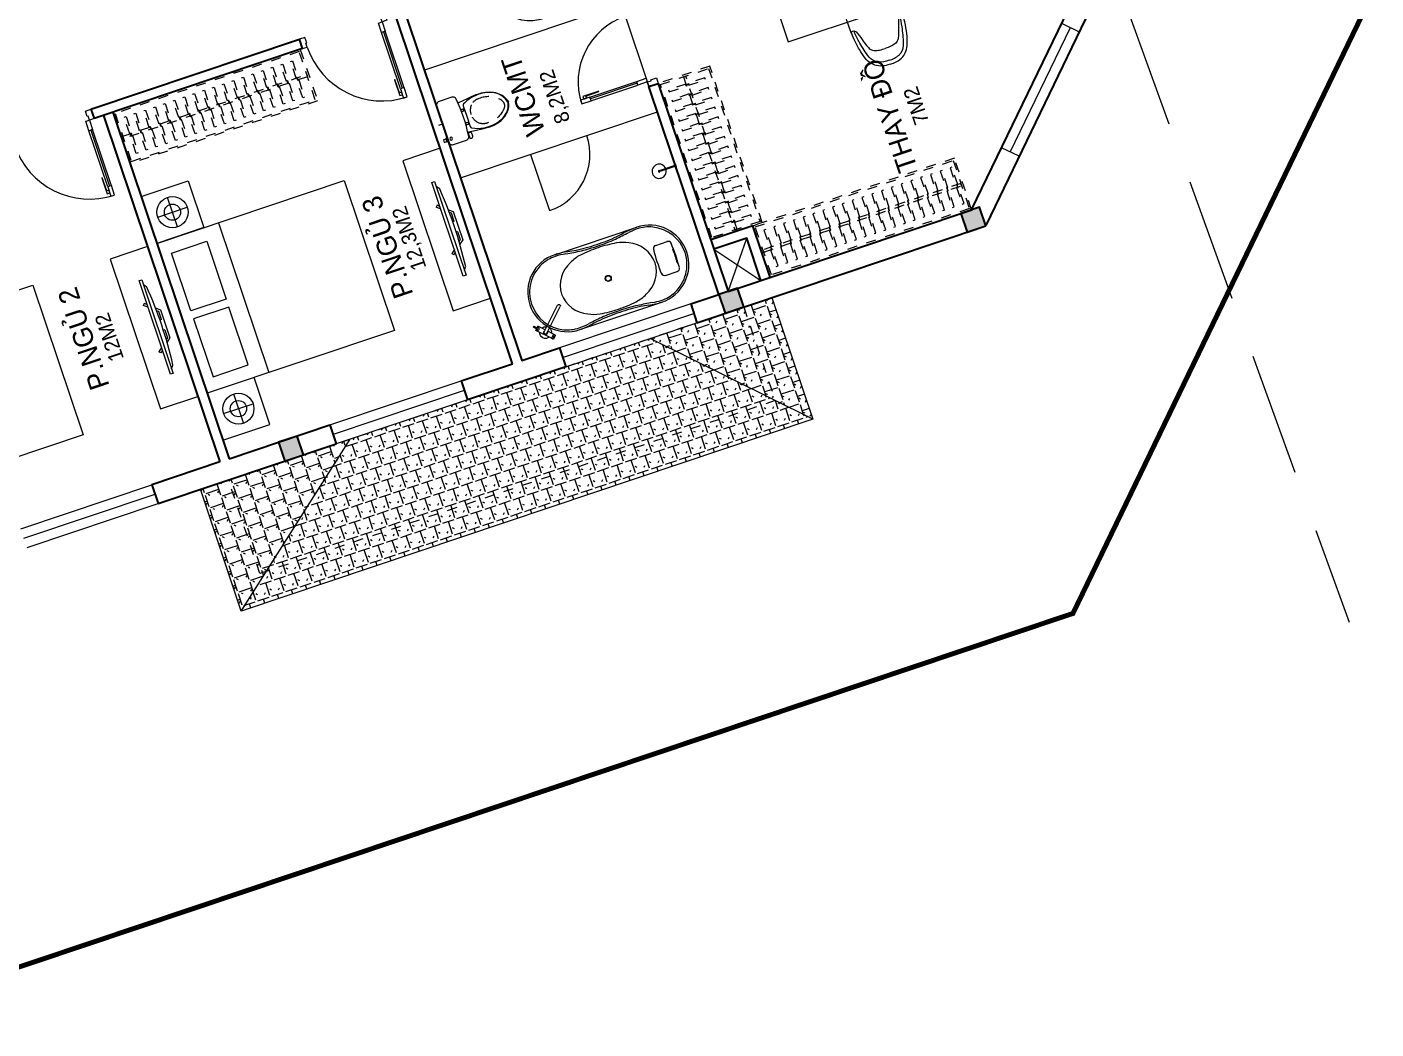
# Model space of a CAD drawing. Header units: metres. Extents: x 568332 to 569219, y 2065964 to 2066430.
# Drawn here: x 568587.5 to 568601.15, y 2066233.63 to 2066243.77 of the extents above; entities that cross this region are included whole.
import ezdxf

# ---------------------------------------------------------------- set-up
doc = ezdxf.new("R2010")
doc.units = ezdxf.units.M
for name, pattern in [('$AUDIT_BAD_LTYPE2', [0]), ('CENTER', [2, 1.25, -0.25, 0.25, -0.25]), ('HIDDEN', [0.375, 0.25, -0.125]), ('X-5M-G-MB PHONGNGU$0$HIDDEN2', [0.1875, 0.125, -0.0625]), ('xref-thap C (mb tang 32-2)$0$HIDDEN', [0.375, 0.25, -0.125])]:
    doc.linetypes.add(name, pattern=pattern)
doc.layers.get('0').update_dxf_attribs({"linetype": 'CONTINUOUS'})
doc.layers.get('DEFPOINTS').update_dxf_attribs({"linetype": 'CONTINUOUS'})
for name, color, linetype, lineweight in [('-CENTER', 143, 'CENTER', 13), ('-CONCRETE', 1, 'CONTINUOUS', 35), ('-DOOR', 137, 'CONTINUOUS', 9), ('-FURNITURE', 46, 'CONTINUOUS', 9), ('-HATCH', 8, 'CONTINUOUS', 5), ('-LINE1', 7, 'CONTINUOUS', 18), ('-LINE2', 252, 'CONTINUOUS', 9), ('-TEXT', 7, 'CONTINUOUS', 15), ('-WALL', 4, 'CONTINUOUS', 35), ('TEXT25', 2, 'CONTINUOUS', 13)]:
    doc.layers.add(name, color=color, linetype=linetype, lineweight=lineweight)
for name, color, linetype in [('-RANH GIOI LO DAT', 12, 'CONTINUOUS'), ('13. NET HATCH', 252, 'CONTINUOUS'), ('RANHGIOI', 2, 'HIDDEN')]:
    doc.layers.add(name, color=color, linetype=linetype)
doc.styles.add('T1', font='', dxfattribs={"height": 200})
doc.styles.add('vnavanth', font='', dxfattribs={"width": 0.8})
doc.styles.get('T1').set_extended_font_data('VNgeometric Light')
doc.styles.get('vnavanth').set_extended_font_data('.VnAvantH')

# ---------------------------------------------------------------- blocks, each defined once
blk = doc.blocks.new('X-5M-DH-2-CORE$0$A$C75E80C28')
at = {"layer": '-LINE2', "linetype": 'Continuous', "ltscale": 2}
for p, q in [((-557, -112), (-560, -112)), ((-510, -22), (-510, -51)), ((-507, -22), (-510, -22)), ((-510, -109), (-510, -79)), ((-507, -22), (-507, -51)), ((-507, -109), (-507, -79)), ((-456, -57), (-501, -57)), ((-456, -60), (-501, -60)), ((-456, -70), (-501, -70)), ((-456, -73), (-501, -73)), ((-453, -63), (-453, -67)), ((-450, -63), (-450, -67)), ((450, -63), (450, -67)), ((453, -63), (453, -67)), ((456, -57), (501, -57)), ((456, -60), (501, -60)), ((456, -70), (501, -70)), ((456, -73), (501, -73)), ((457, -112), (460, -112)), ((507, -22), (510, -22)), ((507, -22), (507, -51)), ((507, -109), (507, -79)), ((510, -22), (510, -51)), ((510, -109), (510, -79)), ((-731, -149), (731, -149)), ((-731, -1305), (-731, -149)), ((-700, -179), (700, -179)), ((-700, -1225), (-700, -179)), ((700, -1225), (700, -179)), ((731, -1305), (731, -149)), ((-700, -1225), (-400, -1225)), ((-400, -1305), (-400, -1225)), ((700, -1225), (400, -1225)), ((400, -1305), (400, -1225)), ((840, -1305), (-840, -1305)), ((-840, -1365), (-840, -1305)), ((425, -1309), (-425, -1309)), ((-425, -1343), (-425, -1309)), ((425, -1343), (-425, -1343)), ((0, -1309), (0, -1343)), ((425, -1343), (425, -1309)), ((840, -1365), (840, -1305)), ((840, -1365), (-840, -1365)), ((840, -1395), (-840, -1395)), ((-840, -1395), (-840, -1455)), ((-840, -1455), (-435, -1455)), ((-435, -1450), (-435, -1460)), ((-435, -1450), (-400, -1450)), ((-435, -1460), (-425, -1460)), ((-435, -1490), (-435, -1500)), ((-435, -1490), (-425, -1490)), ((-435, -1500), (-400, -1500)), ((-433, -1452), (-433, -1458)), ((-433, -1452), (-402, -1452)), ((-433, -1458), (-425, -1458)), ((-433, -1492), (-433, -1498)), ((-433, -1492), (-425, -1492)), ((-433, -1498), (-402, -1498)), ((430, -1406), (-430, -1406)), ((-430, -1406), (-430, -1446)), ((430, -1446), (-430, -1446)), ((-425, -1458), (-425, -1460)), ((-425, -1490), (-425, -1492)), ((-402, -1452), (-402, -1498)), ((400, -1450), (-400, -1450)), ((-400, -1450), (-400, -1500)), ((0, -1406), (0, -1446)), ((400, -1450), (400, -1500)), ((435, -1450), (400, -1450)), ((435, -1500), (400, -1500)), ((402, -1452), (402, -1498)), ((433, -1452), (402, -1452)), ((433, -1498), (402, -1498)), ((433, -1458), (425, -1458)), ((425, -1458), (425, -1460)), ((435, -1460), (425, -1460)), ((425, -1490), (425, -1492)), ((435, -1490), (425, -1490)), ((433, -1492), (425, -1492)), ((430, -1406), (430, -1446)), ((433, -1452), (433, -1458)), ((433, -1492), (433, -1498)), ((435, -1450), (435, -1460)), ((840, -1455), (435, -1455)), ((435, -1490), (435, -1500)), ((840, -1395), (840, -1455))]:
    blk.add_line(p, q, dxfattribs=at)
for points in [[(-450, 0), (-450, -130), (450, -130), (450, 0)], [(-200, -29), (200, -29), (200, -101), (-200, -101)], [(-36, -584), (36, -584), (36, -984), (-36, -984)]]:
    blk.add_lwpolyline(points, close=True, dxfattribs=at)
for points in [[(-780, -789), (-751, -789, 0.414214), (-750, -788), (-750, -784), (-750, -780, 0.414214), (-751, -779), (-780, -779, -0.256978), (-784, -782), (-798, -782, -0.414214), (-801, -779), (-804, -749, 0.414214), (-807, -746), (-812, -746), (-812, -784), (-812, -821), (-807, -821, 0.414214), (-804, -818), (-801, -789, -0.414214), (-798, -786), (-784, -786, -0.256978), (-780, -789)], [(780, -789), (751, -789, -0.414214), (750, -788), (750, -784), (750, -780, -0.414214), (751, -779), (780, -779, 0.256978), (784, -782), (798, -782, 0.414214), (801, -779), (804, -749, -0.414214), (807, -746), (812, -746), (812, -784), (812, -821), (807, -821, -0.414214), (804, -818), (801, -789, 0.414214), (798, -786), (784, -786, 0.256978), (780, -789)]]:
    blk.add_lwpolyline(points, format="xyb", dxfattribs=at)
for centre, radius, start, end in [((-501, -51), 9.4, 180, 270), ((-501, -79), 9.4, 90, 180), ((-501, -51), 6.2, 180, 270), ((-501, -79), 6.2, 90, 180), ((-456, -63), 6.2, 0, 90), ((-456, -63), 3, 0, 90), ((-456, -67), 6.2, 270, 0), ((-456, -67), 3, 270, 0), ((456, -63), 6.2, 90, 180), ((456, -67), 6.2, 180, 270), ((456, -63), 3, 90, 180), ((456, -67), 3, 180, 270), ((501, -51), 6.2, 270, 0), ((501, -51), 9.4, 270, 0), ((501, -79), 9.4, 0, 90), ((501, -79), 6.2, 0, 90)]:
    blk.add_arc(centre, radius, start, end, dxfattribs=at)
blk = doc.blocks.new('A$C5C575821')
at = {"layer": '-CONCRETE'}
h = blk.add_hatch(color=256, dxfattribs=at)
h.dxf.hatch_style = 1
h.paths.add_polyline_path([(0, 200), (0, 0), (200, 0), (200, 200)])
blk.add_lwpolyline([(0, 0), (200, 0), (200, 200), (0, 200)], close=True, dxfattribs=at)
blk = doc.blocks.new('A$C3F71457E')
at = {"layer": '-CONCRETE'}
blk.add_lwpolyline([(0, -100), (0, 400), (-1500, 400), (-1500, -1400), (0, -1400), (0, -900), (200, -900), (200, -1600), (-1700, -1600), (-1700, 600), (200, 600), (200, -100), (0, -100)], dxfattribs=at)
at = {"layer": '-LINE1'}
blk.add_line((0, -900), (0, -100), dxfattribs=at)
at = {"layer": '-WALL'}
for p in [(-1700, 400), (0, 400), (-1700, -1600), (0, -1600)]:
    blk.add_blockref('A$C5C575821', p, dxfattribs=at)
at = {"color": 2, "rotation": 90}
blk.add_blockref('X-5M-DH-2-CORE$0$A$C75E80C28', (-1500, -500), dxfattribs=at)
blk = doc.blocks.new('*U18')
at = {"linetype": '$AUDIT_BAD_LTYPE2'}
for p, q in [((70, 100), (70, 600)), ((90, 600), (90, 100))]:
    blk.add_line(p, q, dxfattribs=at)
for points in [[(50, 600), (90, 600), (90, 700), (50, 700), (50, 600)], [(50, 603), (50, 100)], [(50, 100), (90, 100), (90, 0), (50, 0), (50, 100)]]:
    blk.add_lwpolyline(points)
for points in [[(118, 495), (118, 664), (90, 664), (90, 636), (113, 636), (113, 495)], [(0, 0), (50, 0), (50, -40), (60, -40), (60, -100), (0, -100)], [(800, 0), (750, 0), (750, -40), (740, -40), (740, -100), (800, -100)]]:
    blk.add_lwpolyline(points, close=True)
at = {"linetype": '$AUDIT_BAD_LTYPE2', "ltscale": 0.3}
blk.add_arc((50, 0), 700, 0, 90, dxfattribs=at)
blk = doc.blocks.new('A$C4D045CFB')
at = {"layer": '13. NET HATCH'}
h = blk.add_hatch(dxfattribs=at)
h.set_pattern_fill('MAIGO-12', color=256, scale=300, angle=180)
h.set_pattern_definition([(180, (-90, 1e-14), (-75, -150), [120, -30, 120, -30]), (270, (-75, -15), (75, -150), [135, -165]), (225, (-60, 7e-15), (-75, -150), [21.2132, -403.051]), (315, (-90, 1e-14), (75, -150), [21.2132, -403.051])])
h.paths.add_polyline_path([(1300, 6100), (1300, 5215), (1300, 5230), (1300, 4500), (0, 6100)])
h = blk.add_hatch(dxfattribs=at)
h.set_pattern_fill('MAIGO-12', color=256, scale=300, angle=270)
h.set_pattern_definition([(270, (-2e-14, -90), (150, -75), [120, -30, 120, -30]), (0, (15, -75), (150, 75), [135, -165]), (315, (-1e-14, -60), (150, -75), [21.2132, -403.051]), (45, (-2e-14, -90), (150, 75), [21.2132, -403.051])])
h.paths.add_polyline_path([(0, 6100), (1300, 4500), (1300, 1300), (0, 0)])
h = blk.add_hatch(dxfattribs=at)
h.set_pattern_fill('MAIGO-12', color=256, scale=300)
h.set_pattern_definition([(0, (90, 0), (75, 150), [120, -30, 120, -30]), (90, (75, 15), (-75, 150), [135, -165]), (45, (60, 0), (75, 150), [21.213, -403.051]), (135, (90, 0), (-75, 150), [21.213, -403.051])])
h.paths.add_polyline_path([(1300, 1300), (1300, 0), (0, 0)])
at = {"layer": '-LINE1'}
for p, q in [((0, 0), (0, 6100)), ((0, 6100), (1300, 6100)), ((0, 6100), (1300, 4500)), ((0, 0), (1300, 1300)), ((1300, 0), (0, 0))]:
    blk.add_line(p, q, dxfattribs=at)
at = {"layer": 'DEFPOINTS', "linetype": 'HIDDEN', "ltscale": 5}
blk.add_lwpolyline([(1300, 300), (300, 300), (300, 5800), (1300, 5800)], close=True, dxfattribs=at)
blk = doc.blocks.new('*U149')
at = {"linetype": '$AUDIT_BAD_LTYPE2'}
for p, q in [((70, 100), (70, 700)), ((90, 700), (90, 100))]:
    blk.add_line(p, q, dxfattribs=at)
for points in [[(50, 700), (90, 700), (90, 800), (50, 800), (50, 700)], [(50, 703), (50, 100)], [(50, 100), (90, 100), (90, 0), (50, 0), (50, 100)]]:
    blk.add_lwpolyline(points)
for points in [[(118, 595), (118, 764), (90, 764), (90, 736), (113, 736), (113, 595)], [(0, 0), (50, 0), (50, -40), (60, -40), (60, -100), (0, -100)], [(900, 0), (850, 0), (850, -40), (840, -40), (840, -100), (900, -100)]]:
    blk.add_lwpolyline(points, close=True)
at = {"linetype": '$AUDIT_BAD_LTYPE2', "ltscale": 0.3}
blk.add_arc((50, 0), 800, 0, 90, dxfattribs=at)
blk = doc.blocks.new('G1600')
for p, q in [((137477, -212827), (139077, -212827)), ((137228, -213392), (137228, -213077)), ((139326, -213392), (139326, -213077)), ((137385, -213234), (137070, -213234)), ((139169, -213234), (139484, -213234))]:
    blk.add_line(p, q)
blk.add_lwpolyline([(137477, -213484), (137477, -211484), (139077, -211484), (139077, -213484), (137477, -213484)])
for points in [[(136977, -213484), (136977, -212984), (137477, -212984), (137477, -213484)], [(137617, -213375), (137617, -212999), (138235, -212999), (138235, -213375)], [(138937, -213375), (138937, -212999), (138320, -212999), (138320, -213375)], [(139577, -213484), (139577, -212984), (139077, -212984), (139077, -213484)]]:
    blk.add_lwpolyline(points, close=True)
for centre, radius in [((137228, -213234), 157), ((137228, -213234), 82.4), ((139326, -213234), 157), ((139326, -213234), 82.4)]:
    blk.add_circle(centre, radius)
blk = doc.blocks.new('*U168')
at = {"linetype": 'X-5M-G-MB PHONGNGU$0$HIDDEN2'}
for points in [[(0, 600), (0, 0), (2182, 0), (2182, 600)], [(2162, 580), (2162, 20), (20, 20), (20, 580)], [(2162, 287), (2162, 313), (20, 313), (20, 287)], [(114, 319), (109, 319), (109, 280), (114, 280)], [(228, 319), (223, 319), (223, 280), (228, 280)], [(342, 319), (337, 319), (337, 280), (342, 280)], [(456, 319), (451, 319), (451, 280), (456, 280)], [(570, 319), (565, 319), (565, 280), (570, 280)], [(684, 319), (679, 319), (679, 280), (684, 280)], [(798, 319), (793, 319), (793, 280), (798, 280)], [(912, 319), (907, 319), (907, 280), (912, 280)], [(1026, 319), (1021, 319), (1021, 280), (1026, 280)], [(1140, 319), (1135, 319), (1135, 280), (1140, 280)], [(1254, 319), (1249, 319), (1249, 280), (1254, 280)], [(1368, 319), (1363, 319), (1363, 280), (1368, 280)], [(1482, 319), (1477, 319), (1477, 280), (1482, 280)], [(1596, 319), (1591, 319), (1591, 280), (1596, 280)], [(1710, 319), (1705, 319), (1705, 280), (1710, 280)], [(1824, 319), (1819, 319), (1819, 280), (1824, 280)], [(1938, 319), (1933, 319), (1933, 280), (1938, 280)], [(2052, 319), (2047, 319), (2047, 280), (2052, 280)]]:
    blk.add_lwpolyline(points, close=True, dxfattribs=at)
for points in [[(122, 313), (122, 515), (100, 515), (100, 313)], [(236, 313), (236, 515), (214, 515), (214, 313)], [(350, 313), (350, 515), (328, 515), (328, 313)], [(464, 313), (464, 515), (442, 515), (442, 313)], [(578, 313), (578, 515), (556, 515), (556, 313)], [(692, 313), (692, 515), (670, 515), (670, 313)], [(806, 313), (806, 515), (784, 515), (784, 313)], [(920, 313), (920, 515), (898, 515), (898, 313)], [(1034, 313), (1034, 515), (1012, 515), (1012, 313)], [(1148, 313), (1148, 515), (1126, 515), (1126, 313)], [(1262, 313), (1262, 515), (1240, 515), (1240, 313)], [(1376, 313), (1376, 515), (1354, 515), (1354, 313)], [(1490, 313), (1490, 515), (1468, 515), (1468, 313)], [(1604, 313), (1604, 515), (1582, 515), (1582, 313)], [(1718, 313), (1718, 515), (1696, 515), (1696, 313)], [(1832, 313), (1832, 515), (1810, 515), (1810, 313)], [(1946, 313), (1946, 515), (1924, 515), (1924, 313)], [(2060, 313), (2060, 515), (2038, 515), (2038, 313)], [(100, 287), (100, 92), (122, 92), (122, 287)], [(214, 287), (214, 92), (236, 92), (236, 287)], [(328, 287), (328, 92), (350, 92), (350, 287)], [(442, 287), (442, 92), (464, 92), (464, 287)], [(556, 287), (556, 92), (578, 92), (578, 287)], [(670, 287), (670, 92), (692, 92), (692, 287)], [(784, 287), (784, 92), (806, 92), (806, 287)], [(898, 287), (898, 92), (920, 92), (920, 287)], [(1012, 287), (1012, 92), (1034, 92), (1034, 287)], [(1126, 287), (1126, 92), (1148, 92), (1148, 287)], [(1240, 287), (1240, 92), (1262, 92), (1262, 287)], [(1354, 287), (1354, 92), (1376, 92), (1376, 287)], [(1468, 287), (1468, 92), (1490, 92), (1490, 287)], [(1582, 287), (1582, 92), (1604, 92), (1604, 287)], [(1696, 287), (1696, 92), (1718, 92), (1718, 287)], [(1810, 287), (1810, 92), (1832, 92), (1832, 287)], [(1924, 287), (1924, 92), (1946, 92), (1946, 287)], [(2038, 287), (2038, 92), (2060, 92), (2060, 287)]]:
    blk.add_lwpolyline(points, dxfattribs=at)
blk = doc.blocks.new('XR.MB.LM123$0$tvi 1')
blk.add_lwpolyline([(29, 0), (29, -1000), (0, -1000), (0, 0)], close=True)
for points in [[(29, -50), (52, -81)], [(-24, -236), (-39, -252)], [(0, -285), (-39, -252)], [(0, -256), (-24, -236)], [(70, -315), (111, -350), (111, -650), (70, -685)], [(89, -446), (89, -360), (71, -345)], [(89, -446), (73, -446)], [(89, -554), (89, -640), (71, -655)], [(89, -554), (73, -554)], [(0, -715), (-39, -748)], [(-24, -764), (-39, -748)], [(0, -744), (-24, -764)], [(29, -950), (52, -919)]]:
    blk.add_lwpolyline(points)
blk.add_arc((-4025, -500), 4099, 354.1311, 5.8689)
blk = doc.blocks.new('A$C52EE6B0C')
for p, q in [((-17.21, 15.73), (17.22, 15.73)), ((-17.21, -15.76), (17.25, -15.76))]:
    blk.add_line(p, q)
for radius in [1.2, 1.06]:
    blk.add_circle((0, -0.01), radius)
for centre, radius, start, end in [((-17.24, -0.01), 15.75, 90, 180.006), ((-17.21, 0), 15.03, 114.0143, 180.0588), ((-17.26, 0.1), 14.92, 89.8926, 114.0143), ((-7.45, -0.4), 12.19, 113.3669, 178.172), ((-18.18, -21.57), 37.31, 80.3254, 88.5595), ((-17.86, -16.41), 31.44, 80.9553, 88.8517), ((3.49, 116.01), 102.69, 260.8064, 264.3565), ((-5.42, -2.21), 14.69, 98.5198, 117.8513), ((10, 158.8), 145.24, 261.3218, 262.6566), ((-0.88, 77.07), 62.8, 262.9723, 270.8035), ((-0.26, -36.68), 49.55, 89.6984, 98.5198), ((-0.44, 89.41), 75.84, 265.3361, 270.3355), ((0.89, 77.07), 62.8, 269.1965, 277.0277), ((0.58, 84.46), 70.9, 269.5363, 275.751), ((0.27, -36.68), 49.55, 81.4802, 90.3016), ((5.43, -2.21), 14.69, 62.1487, 81.4802), ((-18.44, 226.88), 214.55, 276.9922, 278.5968), ((-9.99, 158.8), 145.24, 277.3434, 278.6782), ((18.19, -21.57), 37.31, 91.4405, 99.6746), ((7.46, -0.4), 12.19, 1.828, 66.6331), ((17.5, -11.01), 26.04, 90.5716, 98.5262), ((17.38, 0.65), 14.38, 65.524, 90.5716), ((17.25, -0.01), 15.75, 359.994, 90), ((17.03, -0.12), 15.22, 0.4019, 65.524), ((28.3, 2.77), 0.286, 160.8079, 185.6776), ((1.03, 0.06), 27.11, 359.8448, 5.6776), ((28.15, 2.82), 0.123, 123.4741, 160.8079), ((28.12, 2.87), 0.0732, 85.7912, 123.4741), ((28.11, 2.83), 0.109, 39.0943, 85.7912), ((27.99, 2.72), 0.275, 4.9413, 41.0024), ((1.84, 0.05), 26.56, 359.8607, 5.8154), ((-17.24, -0.02), 15.75, 179.994, 270), ((-17.21, -0.03), 15.03, 179.9411, 245.9857), ((-7.45, 0.37), 12.19, 181.828, 246.6331), ((7.46, 0.37), 12.19, 293.3669, 358.172), ((17.25, -0.02), 15.75, 270, 0.006), ((17.03, 0.09), 15.22, 294.476, 359.5981), ((1.03, -0.09), 27.11, 354.3224, 0.1552), ((28.3, -2.8), 0.286, 174.3224, 199.1921), ((28.15, -2.85), 0.123, 199.1921, 236.5259), ((28.12, -2.89), 0.0732, 236.5259, 274.2088), ((28.11, -2.86), 0.109, 274.2088, 320.9057), ((27.99, -2.75), 0.275, 318.9976, 355.0587), ((1.84, -0.08), 26.56, 354.1846, 0.1393), ((-17.26, -0.13), 14.92, 245.9857, 270.1074), ((-18.18, 21.54), 37.31, 271.4405, 279.6746), ((-17.86, 16.38), 31.44, 271.1483, 279.0447), ((3.49, -116.04), 102.69, 95.6435, 99.1936), ((-5.42, 2.18), 14.69, 242.1487, 261.4802), ((10, -158.82), 145.24, 97.3434, 98.6782), ((-0.88, -77.1), 62.8, 89.1965, 97.0277), ((-0.26, 36.65), 49.55, 261.4802, 270.3016), ((-0.44, -89.44), 75.84, 89.6645, 94.6639), ((0.27, 36.65), 49.55, 269.6984, 278.5198), ((0.58, -84.49), 70.9, 84.249, 90.4637), ((0.89, -77.1), 62.8, 82.9723, 90.8035), ((5.43, 2.18), 14.69, 278.5198, 297.8513), ((-18.44, -226.91), 214.55, 81.4032, 83.0078), ((-9.99, -158.82), 145.24, 81.3218, 82.6566), ((18.19, 21.54), 37.31, 260.3254, 268.5595), ((17.5, 10.99), 26.04, 261.4738, 269.4284), ((17.38, -0.67), 14.38, 269.4284, 294.476)]:
    blk.add_arc(centre, radius, start, end)
at = {"layer": 'DEFPOINTS'}
for tag, p in [('MODELNUMBER', (0, 0)), ('TRADENAME', (0, 0)), ('PRODUCT', (0, 0)), ('MATERIAL', (0, -0.01))]:
    blk.add_attdef(tag, p, '', height=0.001, dxfattribs=at)
blk = doc.blocks.new('A$C4D835AF5')
at = {"layer": '-FURNITURE', "ltscale": 8}
for p, q in [((-3.94, 0.33), (-3.94, 0.87)), ((-3.86, 0.31), (-3.92, 0.31)), ((3.15, 0.91), (-3.9, 0.91)), ((-3.55, 0.46), (-3.55, 0.49)), ((-3.34, 0.49), (-3.34, 0.46)), ((-0.59, 0), (-0.59, -12.09)), ((0.59, 0), (0.59, -12.09)), ((3.15, -0.91), (3.15, 0.91)), ((3.17, 0.9), (3.15, 0.9)), ((3.17, -0.9), (3.17, 0.9)), ((3.19, 0.91), (3.98, 0.91)), ((4, -0.89), (4, 0.89)), ((-3.94, -0.87), (-3.94, -0.33)), ((-3.86, -0.31), (-3.92, -0.31)), ((-0.59, -0.91), (-3.9, -0.91)), ((-3.7, -0.45), (-3.7, -0.42)), ((-3.63, -0.46), (-3.62, -0.45)), ((-3.59, -0.47), (-3.59, -0.46)), ((-3.52, -0.47), (-3.52, -0.47)), ((-3.48, -0.49), (-3.49, -0.47)), ((-3.41, -0.49), (-3.4, -0.47)), ((-3.37, -0.47), (-3.37, -0.47)), ((-3.3, -0.47), (-3.3, -0.46)), ((-3.26, -0.46), (-3.27, -0.45)), ((-3.19, -0.45), (-3.19, -0.42)), ((3.15, -0.91), (0.59, -0.91)), ((3.17, -0.9), (3.15, -0.9)), ((3.19, -0.91), (3.98, -0.91))]:
    blk.add_line(p, q, dxfattribs=at)
for radius in [0.311, 0.264]:
    blk.add_circle((3.58, 0), radius, dxfattribs=at)
for centre, radius, start, end in [((-5.16, 0), 0.25, 92.2606, 178.0931), ((-5.17, -0.01), 0.24, 175.3989, 267.6837), ((-5.41, -2528.91), 2529.16, 89.96608, 89.99458), ((-3.9, 0.87), 0.0394, 90, 180), ((-3.92, 0.33), 0.0197, 180, 270), ((-3.44, -0.18), 0.68, 90.0156, 98.8981), ((-3.45, -0.18), 0.68, 81.1019, 89.9843), ((0, 0), 2.36, 22.5403, 157.4597), ((0, 0), 0.787, 318.5904, 221.4096), ((0, 0), 0.591, 0, 180), ((3.19, 0.89), 0.0197, 90, 180), ((3.98, 0.89), 0.0197, 0, 90), ((-4.56, 275.44), 275.69, 269.8714, 270.1344), ((-3.92, -0.33), 0.0197, 90, 180), ((-3.9, -0.87), 0.0394, 180, 270), ((-3.69, -0.45), 0.0116, 184.9731, 258.0341), ((-3.65, -0.25), 0.212, 257.2816, 272.5837), ((-3.64, -0.45), 0.0113, 272.4657, 345.4476), ((-3.58, -0.47), 0.0111, 186.415, 247.4427), ((-3.54, -0.29), 0.191, 257.5175, 274.7853), ((-3.53, -0.47), 0.013, 270.8628, 343.9334), ((-3.47, -0.49), 0.0123, 192.379, 260.1423), ((-3.45, -0.3), 0.207, 262.2006, 277.9341), ((-3.42, -0.49), 0.0113, 277.3078, 350.62), ((-3.36, -0.47), 0.012, 194.1286, 259.0417), ((-3.34, -0.27), 0.209, 264.2063, 279.0284), ((-3.31, -0.47), 0.013, 269.1876, 350.2219), ((-3.25, -0.45), 0.0111, 194.1922, 261.8514), ((-3.24, -0.24), 0.225, 267.1756, 281.6728), ((-3.2, -0.45), 0.0128, 280.6032, 352.1474), ((0, 0), 2.36, 202.5403, 255.4906), ((0, 0), 2.36, 284.5093, 337.4597), ((3.19, -0.89), 0.0197, 180, 270), ((3.98, -0.89), 0.0197, 270, 0), ((0, -12.09), 0.591, 180, 0)]:
    blk.add_arc(centre, radius, start, end, dxfattribs=at)
blk.add_ellipse((-3.44, 0), major_axis=(0.555, 0), ratio=0.849194, dxfattribs=at)
for tag, p in [('MODELNUMBER', (0, 0.01)), ('TRADENAME', (0, 0.01)), ('PRODUCT', (0, 0.01)), ('MATERIAL', (0, 0))]:
    blk.add_attdef(tag, p, '', height=0.001, dxfattribs=at)
blk = doc.blocks.new('A$C513779E1')
at = {"layer": '-FURNITURE', "ltscale": 5}
for p, q in [((-156, -560), (-156, -682)), ((164, -561), (164, -682))]:
    blk.add_line(p, q, dxfattribs=at)
for centre, radius, start, end in [((-121, -560), 34.2, 97.7975, 180.4786), ((-1, -2204), 1683, 85.3853, 94.2746), ((130, -561), 34.2, 359.5588, 82.2399), ((-122, -683), 34.2, 179.465, 262.1462), ((130, -682), 34.2, 277.7038, 0.3849), ((-1, 962), 1683, 265.7382, 274.6274)]:
    blk.add_arc(centre, radius, start, end, dxfattribs=at)
at = {"layer": '-FURNITURE', "ltscale": 8}
ref = blk.add_blockref('A$C4D835AF5', (-319, 776), dxfattribs=dict(at, xscale=-25.08682081009749, yscale=25.08682081009749, zscale=25.08682081009749, rotation=45))
ref.add_attrib('MODELNUMBER', 'K-T97328-4', (-319, 776), dxfattribs={"layer": 'DEFPOINTS', "height": 0.0251, "rotation": 225})
ref.add_attrib('TRADENAME', 'PURIST', (-319, 776), dxfattribs={"layer": 'DEFPOINTS', "height": 0.0251, "rotation": 225})
ref.add_attrib('PRODUCT', 'BATH FILLER', (-319, 776), dxfattribs={"layer": 'DEFPOINTS', "height": 0.0251, "rotation": 225})
ref.add_attrib('MATERIAL', 'PREMIUM MATERIALS', (-319, 776), dxfattribs={"layer": 'DEFPOINTS', "height": 0.0251, "rotation": 225})
at = {"layer": '-FURNITURE', "xscale": 25.39829667096628, "yscale": 25.39829667096628, "zscale": 25.39829667096628, "rotation": 270}
blk.add_blockref('A$C52EE6B0C', (0, 0), dxfattribs=at).add_auto_attribs({'MODELNUMBER': 'K-1800', 'TRADENAME': 'ABRAZO', 'PRODUCT': 'BATH', 'MATERIAL': 'LITHOCAST'})
blk = doc.blocks.new('A$Cbeb9f07c')
for points in [[(242, 68), (242, 75), (72, 76), (72, 68)], [(252, 58), (252, 86), (242, 86), (242, 58)]]:
    blk.add_lwpolyline(points, close=True)
for radius, start, end in [(72, 2.78, 357.1987), (8.35, 24.8249, 335.1538)]:
    blk.add_arc((72, 72), radius, start, end)
blk = doc.blocks.new('A$C7D524948')
at = {"layer": '-FURNITURE'}
for points in [[(0, 825, 0.023749), (-77, 820, 0.11104), (-175, 786, 0.085168), (-235, 733, 0.08855), (-282, 649, 0.027906), (-316, 526, 0.028342), (-340, 373, 0.04712), (-341, 283, 0.513527), (-285, 300, 0.059578), (-243, 414, -0.034465), (-213, 507, -0.059277), (-183, 564, -0.166146), (-133, 600, -0.052564), (-76, 612, -0.028554), (0, 615, -3.543335)], [(-1, 774, 0.105584), (-138, 751, 0.083976), (-176, 728, 0.149302), (-241, 626, 0.024909), (-289, 424, 0.026439), (-307, 278, -0.886333)], [(-1, 774, -0.105584), (137, 751, -0.083976), (175, 728, -0.149302), (240, 626, -0.024909), (288, 424, -0.026439), (305, 278, 0.886333)], [(0, 825, -0.023749), (77, 820, -0.11104), (175, 786, -0.085168), (235, 733, -0.08855), (282, 649, -0.027906), (316, 526, -0.028342), (340, 373, -0.04712), (341, 283, -0.513527), (285, 300, -0.059578), (243, 414, 0.034465), (213, 507, 0.059277), (183, 564, 0.166146), (133, 600, 0.052564), (76, 612, 0.028554), (0, 615, 3.543335)], [(-343, 328, 0.022671), (-350, 124, 0.012122), (-346, 57, 0.405508), (-279, 0), (0, 0)], [(343, 328, -0.022671), (350, 124, -0.012122), (346, 57, -0.405508), (279, 0), (0, 0)]]:
    blk.add_lwpolyline(points, format="xyb", dxfattribs=at)
blk = doc.blocks.new('Sink_Cicle')
blk.add_lwpolyline([(17, -50), (-17, -50), (-18, -252), (17, -252)], close=True)
blk.add_circle((0, -300), 17.5)
at = {"layer": 'DEFPOINTS'}
blk.add_line((0, -100), (0, 0), dxfattribs=at)
blk.add_wipeout([(17, -50), (-17, -50), (-18, -252), (17, -252)])
at = {"layer": '-FURNITURE', "linetype": 'Continuous'}
blk.add_ellipse((0, -300), major_axis=(-325, 0), ratio=0.584615, dxfattribs=at)
blk.add_line((-18, -237), (17, -237))
blk = doc.blocks.new('*U247')
at = {"linetype": 'X-5M-G-MB PHONGNGU$0$HIDDEN2'}
for points in [[(0, 600), (0, 0), (2345, 0), (2345, 600)], [(2325, 580), (2325, 20), (20, 20), (20, 580)], [(2325, 287), (2325, 313), (20, 313), (20, 287)], [(114, 319), (109, 319), (109, 280), (114, 280)], [(228, 319), (223, 319), (223, 280), (228, 280)], [(342, 319), (337, 319), (337, 280), (342, 280)], [(456, 319), (451, 319), (451, 280), (456, 280)], [(570, 319), (565, 319), (565, 280), (570, 280)], [(684, 319), (679, 319), (679, 280), (684, 280)], [(798, 319), (793, 319), (793, 280), (798, 280)], [(912, 319), (907, 319), (907, 280), (912, 280)], [(1026, 319), (1021, 319), (1021, 280), (1026, 280)], [(1140, 319), (1135, 319), (1135, 280), (1140, 280)], [(1254, 319), (1249, 319), (1249, 280), (1254, 280)], [(1368, 319), (1363, 319), (1363, 280), (1368, 280)], [(1482, 319), (1477, 319), (1477, 280), (1482, 280)], [(1596, 319), (1591, 319), (1591, 280), (1596, 280)], [(1710, 319), (1705, 319), (1705, 280), (1710, 280)], [(1824, 319), (1819, 319), (1819, 280), (1824, 280)], [(1938, 319), (1933, 319), (1933, 280), (1938, 280)], [(2052, 319), (2047, 319), (2047, 280), (2052, 280)], [(2166, 319), (2161, 319), (2161, 280), (2166, 280)], [(2280, 319), (2275, 319), (2275, 280), (2280, 280)]]:
    blk.add_lwpolyline(points, close=True, dxfattribs=at)
for points in [[(122, 313), (122, 515), (100, 515), (100, 313)], [(236, 313), (236, 515), (214, 515), (214, 313)], [(350, 313), (350, 515), (328, 515), (328, 313)], [(464, 313), (464, 515), (442, 515), (442, 313)], [(578, 313), (578, 515), (556, 515), (556, 313)], [(692, 313), (692, 515), (670, 515), (670, 313)], [(806, 313), (806, 515), (784, 515), (784, 313)], [(920, 313), (920, 515), (898, 515), (898, 313)], [(1034, 313), (1034, 515), (1012, 515), (1012, 313)], [(1148, 313), (1148, 515), (1126, 515), (1126, 313)], [(1262, 313), (1262, 515), (1240, 515), (1240, 313)], [(1376, 313), (1376, 515), (1354, 515), (1354, 313)], [(1490, 313), (1490, 515), (1468, 515), (1468, 313)], [(1604, 313), (1604, 515), (1582, 515), (1582, 313)], [(1718, 313), (1718, 515), (1696, 515), (1696, 313)], [(1832, 313), (1832, 515), (1810, 515), (1810, 313)], [(1946, 313), (1946, 515), (1924, 515), (1924, 313)], [(2060, 313), (2060, 515), (2038, 515), (2038, 313)], [(2174, 313), (2174, 515), (2152, 515), (2152, 313)], [(2288, 313), (2288, 515), (2266, 515), (2266, 313)], [(100, 287), (100, 92), (122, 92), (122, 287)], [(214, 287), (214, 92), (236, 92), (236, 287)], [(328, 287), (328, 92), (350, 92), (350, 287)], [(442, 287), (442, 92), (464, 92), (464, 287)], [(556, 287), (556, 92), (578, 92), (578, 287)], [(670, 287), (670, 92), (692, 92), (692, 287)], [(784, 287), (784, 92), (806, 92), (806, 287)], [(898, 287), (898, 92), (920, 92), (920, 287)], [(1012, 287), (1012, 92), (1034, 92), (1034, 287)], [(1126, 287), (1126, 92), (1148, 92), (1148, 287)], [(1240, 287), (1240, 92), (1262, 92), (1262, 287)], [(1354, 287), (1354, 92), (1376, 92), (1376, 287)], [(1468, 287), (1468, 92), (1490, 92), (1490, 287)], [(1582, 287), (1582, 92), (1604, 92), (1604, 287)], [(1696, 287), (1696, 92), (1718, 92), (1718, 287)], [(1810, 287), (1810, 92), (1832, 92), (1832, 287)], [(1924, 287), (1924, 92), (1946, 92), (1946, 287)], [(2038, 287), (2038, 92), (2060, 92), (2060, 287)], [(2152, 287), (2152, 92), (2174, 92), (2174, 287)], [(2266, 287), (2266, 92), (2288, 92), (2288, 287)]]:
    blk.add_lwpolyline(points, dxfattribs=at)
blk = doc.blocks.new('A$C18091ED7')
for p, q in [((0, -42), (0, 0)), ((146, -27), (179, -27)), ((146, -27), (146, -30)), ((146, -30), (166, -30)), ((153, -37), (146, -30)), ((152, 0), (152, -27)), ((152, 0), (179, 0)), ((153, -37), (166, -37)), ((153, -40), (153, -37)), ((153, -40), (178, -40)), ((153, -40), (178, -40)), ((153, -40), (153, -42)), ((185, -30), (166, -30)), ((178, -37), (166, -37)), ((185, -30), (178, -37)), ((178, -37), (178, -40)), ((178, -40), (178, -42)), ((179, 0), (179, -27)), ((179, -27), (185, -27)), ((185, -27), (185, -30)), ((-83, -267), (-83, -300)), ((-63, -265), (-81, -265)), ((-61, -267), (-61, -300)), ((61, -267), (61, -300)), ((63, -265), (81, -265)), ((83, -267), (83, -300)), ((165, -262), (165, -290)), ((168, -260), (228, -260)), ((231, -274), (231, -262)), ((-83, -278), (-83, -288)), ((-61, -290), (-83, -290)), ((61, -290), (83, -290)), ((83, -278), (83, -288)), ((168, -292), (207, -292))]:
    blk.add_line(p, q)
for points in [[(230, -219, -0.137407), (225, -235), (222, -241, -0.236081), (198, -255, -0.051961), (-198, -255, -0.236081), (-222, -241), (-225, -235, -0.137407), (-230, -219), (-230, -72, -0.198912), (-226, -63), (-209, -46, -0.198912), (-200, -42), (0, -42), (200, -42, -0.198912), (209, -46), (226, -63, -0.198912), (230, -72)], [(144, -619, -0.212405), (26, -734, -0.027685), (-1, -739, -0.022279), (-26, -734, -0.212405), (-144, -619, -0.142796), (-167, -428, -0.093005), (-128, -309, -0.256439), (-111, -300), (0, -300), (111, -300, -0.256439), (128, -309, -0.093005), (167, -428, -0.142796)]]:
    blk.add_lwpolyline(points, format="xyb", close=True)
at = {"linetype": 'xref-thap C (mb tang 32-2)$0$HIDDEN', "ltscale": 100}
blk.add_lwpolyline([(61, -669, -0.199031), (0, -699, -0.199031), (-61, -669, -0.218924), (-132, -478, -0.153791), (-112, -404, -0.236701), (0, -348, -0.236701), (112, -404, -0.153791), (132, -478, -0.218924)], format="xyb", close=True, dxfattribs=at)
blk.add_circle((166, -78), 13.9)
for centre, radius, start, end in [((-81, -267), 1.98, 90, 180), ((-63, -267), 1.98, 0, 90), ((63, -267), 1.98, 90, 180), ((81, -267), 1.98, 0, 90), ((168, -262), 2.47, 90, 180), ((168, -290), 2.47, 180, 270), ((207, -277), 15.5, 270, 306.4659), ((168, -225), 80.1, 306.4659, 320.3123), ((228, -274), 2.47, 320.3123, 0)]:
    blk.add_arc(centre, radius, start, end)
for points in [[(-156, -259), (-157, -267), (-164, -328), (-169, -385), (-184, -528), (-136, -679), (-50, -735), (-20, -741), (0, -744)], [(156, -259), (157, -267), (164, -328), (169, -385), (184, -528), (136, -679), (50, -735), (20, -741), (0, -744)]]:
    blk.add_open_spline(points, degree=3, knots=[130.613938, 130.613938, 130.613938, 130.613938, 152.852109, 311.129351, 417.703951, 561.383393, 697.692632, 710.812262, 710.812262, 710.812262, 710.812262])
blk = doc.blocks.new('*U246')
at = {"linetype": 'X-5M-G-MB PHONGNGU$0$HIDDEN2'}
for points in [[(0, 600), (0, 0), (1822, 0), (1822, 600)], [(1802, 580), (1802, 20), (20, 20), (20, 580)], [(1802, 287), (1802, 313), (20, 313), (20, 287)], [(114, 319), (109, 319), (109, 280), (114, 280)], [(228, 319), (223, 319), (223, 280), (228, 280)], [(342, 319), (337, 319), (337, 280), (342, 280)], [(456, 319), (451, 319), (451, 280), (456, 280)], [(570, 319), (565, 319), (565, 280), (570, 280)], [(684, 319), (679, 319), (679, 280), (684, 280)], [(798, 319), (793, 319), (793, 280), (798, 280)], [(912, 319), (907, 319), (907, 280), (912, 280)], [(1026, 319), (1021, 319), (1021, 280), (1026, 280)], [(1140, 319), (1135, 319), (1135, 280), (1140, 280)], [(1254, 319), (1249, 319), (1249, 280), (1254, 280)], [(1368, 319), (1363, 319), (1363, 280), (1368, 280)], [(1482, 319), (1477, 319), (1477, 280), (1482, 280)], [(1596, 319), (1591, 319), (1591, 280), (1596, 280)], [(1710, 319), (1705, 319), (1705, 280), (1710, 280)]]:
    blk.add_lwpolyline(points, close=True, dxfattribs=at)
for points in [[(122, 313), (122, 515), (100, 515), (100, 313)], [(236, 313), (236, 515), (214, 515), (214, 313)], [(350, 313), (350, 515), (328, 515), (328, 313)], [(464, 313), (464, 515), (442, 515), (442, 313)], [(578, 313), (578, 515), (556, 515), (556, 313)], [(692, 313), (692, 515), (670, 515), (670, 313)], [(806, 313), (806, 515), (784, 515), (784, 313)], [(920, 313), (920, 515), (898, 515), (898, 313)], [(1034, 313), (1034, 515), (1012, 515), (1012, 313)], [(1148, 313), (1148, 515), (1126, 515), (1126, 313)], [(1262, 313), (1262, 515), (1240, 515), (1240, 313)], [(1376, 313), (1376, 515), (1354, 515), (1354, 313)], [(1490, 313), (1490, 515), (1468, 515), (1468, 313)], [(1604, 313), (1604, 515), (1582, 515), (1582, 313)], [(1718, 313), (1718, 515), (1696, 515), (1696, 313)], [(100, 287), (100, 92), (122, 92), (122, 287)], [(214, 287), (214, 92), (236, 92), (236, 287)], [(328, 287), (328, 92), (350, 92), (350, 287)], [(442, 287), (442, 92), (464, 92), (464, 287)], [(556, 287), (556, 92), (578, 92), (578, 287)], [(670, 287), (670, 92), (692, 92), (692, 287)], [(784, 287), (784, 92), (806, 92), (806, 287)], [(898, 287), (898, 92), (920, 92), (920, 287)], [(1012, 287), (1012, 92), (1034, 92), (1034, 287)], [(1126, 287), (1126, 92), (1148, 92), (1148, 287)], [(1240, 287), (1240, 92), (1262, 92), (1262, 287)], [(1354, 287), (1354, 92), (1376, 92), (1376, 287)], [(1468, 287), (1468, 92), (1490, 92), (1490, 287)], [(1582, 287), (1582, 92), (1604, 92), (1604, 287)], [(1696, 287), (1696, 92), (1718, 92), (1718, 287)]]:
    blk.add_lwpolyline(points, dxfattribs=at)
blk = doc.blocks.new('M17-T3')
at = {"layer": '-DOOR'}
for p, q in [((198312, -23289), (198312, -24689)), ((198413, -23289), (198412, -24689)), ((198512, -23289), (198512, -24689))]:
    blk.add_line(p, q, dxfattribs=at)
for points in [[(198313, -26589), (198513, -26589), (198513, -27989), (198313, -27989)], [(198313, -30439), (198513, -30439), (198513, -29039), (198313, -29039)], [(199012, -33922), (200014, -34900), (199874, -35043), (198873, -34065)]]:
    blk.add_lwpolyline(points, close=True, dxfattribs=at)
for points in [[(198413, -27989), (198413, -26589)], [(198413, -29039), (198413, -30439)], [(198942, -33994), (199944, -34972)]]:
    blk.add_lwpolyline(points, dxfattribs=at)
at = {"layer": '-FURNITURE'}
blk.add_line((200463, -28638), (200463, -30738), dxfattribs=at)
for points in [[(200813, -25014), (199213, -25014), (199213, -25414), (200813, -25414)], [(200813, -28138), (199213, -28138), (199213, -28538), (200813, -28538)], [(202213, -28638), (202213, -30738), (201613, -30738), (201613, -28638)]]:
    blk.add_lwpolyline(points, close=True, dxfattribs=at)
for points in [[(200463, -29385), (199863, -29385)], [(198963, -30838), (198513, -31188)], [(198513, -30839), (198963, -31188)], [(201313, -32218), (200713, -32218), (200713, -34018), (201313, -34018)]]:
    blk.add_lwpolyline(points, dxfattribs=at)
blk.add_arc((200463, -29385), 600, 180, 270, dxfattribs=at)
at = {"layer": '-HATCH'}
blk.add_line((201533, -30738), (200733, -30738), dxfattribs=at)
at = {"layer": '-RANH GIOI LO DAT', "linetype": 'HIDDEN', "ltscale": 10, "const_width": 50}
blk.add_lwpolyline([(199311, -37993), (205313, -37853), (205313, -19989), (194313, -19989), (194313, -33109)], close=True, dxfattribs=at)
at = {"layer": '-WALL'}
for p, q in [((198313, -24689), (198313, -26589)), ((198513, -24689), (198313, -24689)), ((198513, -25414), (198513, -24689)), ((202213, -27538), (202213, -25314)), ((202313, -25314), (202213, -25314)), ((202313, -25314), (202313, -27538)), ((202213, -25414), (198513, -25414)), ((202213, -25514), (198513, -25514)), ((198513, -25514), (198513, -26589)), ((202213, -27538), (202313, -27538)), ((198513, -27989), (198513, -28538)), ((198513, -28538), (202213, -28538)), ((198513, -30439), (198313, -30439)), ((198313, -30439), (198313, -33522)), ((198513, -30439), (198513, -30738)), ((198513, -30738), (200733, -30738)), ((200733, -30838), (198513, -30838)), ((198513, -30838), (198513, -33438)), ((200733, -30738), (200733, -30838)), ((200209, -35090), (198517, -33438)), ((200127, -35290), (198317, -33522))]:
    blk.add_line(p, q, dxfattribs=at)
for points in [[(198513, -26589), (198313, -26589)], [(198513, -27989), (198313, -27989)], [(202213, -28638), (198513, -28638), (198513, -29039), (198313, -29039), (198313, -27989)], [(198513, -31288), (199063, -31288), (199063, -30838)], [(198513, -31188), (198963, -31188), (198963, -30838)]]:
    blk.add_lwpolyline(points, dxfattribs=at)
at = {"layer": '-DOOR', "rotation": 90.00000000000001}
for p in [(202213, -25314), (202213, -28438)]:
    blk.add_blockref('*U149', p, dxfattribs=at)
at = {"layer": '-DOOR'}
blk.add_blockref('*U18', (200733, -30738), dxfattribs=at)
at = {"layer": '-FURNITURE'}
for name, p, rotation in [('G1600', (338290, -235673), 180), ('G1600', (338290, -238998), 180), ('A$Cbeb9f07c', (199816, -30492), 270)]:
    blk.add_blockref(name, p, dxfattribs=dict(at, rotation=rotation))
at = {"layer": '-FURNITURE', "extrusion": (0, 0, -1), "xscale": -1, "rotation": 90.0036897224144}
for p in [(-200513, -25223), (-200513, -28348)]:
    blk.add_blockref('XR.MB.LM123$0$tvi 1', p, dxfattribs=at)
at = {"layer": '-FURNITURE', "extrusion": (0, 0, -1), "yscale": 0.916666666665974, "zscale": -0.916666666665974}
for name, p, xscale, rotation in [('*U168', (-202213, -25514), 0.916666666665974, 270), ('*U247', (-198513, -31288), -0.916666666665974, 90)]:
    blk.add_blockref(name, p, dxfattribs=dict(at, xscale=xscale, rotation=rotation))
at = {"layer": '-FURNITURE', "xscale": -1}
blk.add_blockref('A$C18091ED7', (201036, -28596), dxfattribs=at)
at = {"layer": '-FURNITURE', "extrusion": (0, 0, -1), "xscale": -0.916666666665974, "yscale": 0.916666666665974, "zscale": -0.916666666665974}
blk.add_blockref('*U246', (-199063, -31388), dxfattribs=at)
at = {"layer": '-FURNITURE', "xscale": -0.8, "yscale": 0.8, "zscale": 0.8, "rotation": 90.00000000000311}
blk.add_blockref('A$C7D524948', (200831, -33129), dxfattribs=at)
at = {"layer": '-WALL', "rotation": 180}
blk.add_blockref('A$C3F71457E', (203613, -25639), dxfattribs=at)
at = {"layer": '-WALL'}
for name, p in [('A$C4D045CFB', (197013, -31239)), ('A$C5C575821', (198313, -26239)), ('A$C5C575821', (198313, -30939)), ('A$C5C575821', (198313, -33522))]:
    blk.add_blockref(name, p, dxfattribs=at)
at = {"rotation": 359.9999799885487}
blk.add_blockref('A$C513779E1', (199024, -29731), dxfattribs=at)
at = {"layer": '-TEXT', "color": 2, "style": 'vnavanth'}
for s, p in [('p.ngñ 2', (199599, -24603)), ('p.ngñ 3', (199499, -27811)), ('wcMT', (200634, -29602)), ('thay ®å', (199084, -33055))]:
    blk.add_text(s, height=200, dxfattribs=at).set_placement(p)
at = {"layer": 'TEXT25', "style": 'T1'}
for s, rotation, p in [('12M2', 0, (199814, -24829)), ('12,3M2', 360, (199714, -28023)), ('8,2M2', 360, (200661, -29875)), ('7M2', 360, (199494, -33314))]:
    blk.add_text(s, height=150, rotation=rotation, dxfattribs=at).set_placement(p)
at = {"ltscale": 300, "rotation": 270}
blk.add_blockref('Sink_Cicle', (202213, -29964), dxfattribs=at)

msp = doc.modelspace()

# ---------------------------------------------------------------- block references
at = {"layer": '-CENTER', "xscale": 0.001, "yscale": 0.001, "zscale": 0.001, "rotation": 108.5514997306934}
msp.add_blockref('M17-T3', (568628.519, 2066043.086), dxfattribs=at)

# ---------------------------------------------------------------- next in the draw order: linework, layer by layer
at = {"layer": 'RANHGIOI', "color": 12, "ltscale": 5}
msp.add_line((568586.514, 2066277.468), (568600.88, 2066237.747), dxfattribs=at)

doc.saveas('drawing.dxf')
